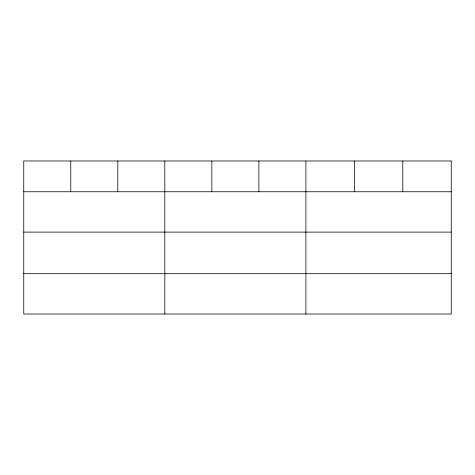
<?xml version="1.0" encoding="UTF-8"?>
<svg xmlns="http://www.w3.org/2000/svg" width="475" height="475" viewBox="0 0 475 475"><rect width="100%" height="100%" fill="white"/><g stroke="black" fill="none" stroke-linecap="round" stroke-linejoin="round"><path stroke-width="0.71" d="M23.75 191.757L451.25 191.757M23.75 232.109L451.25 232.109M23.75 273.677L451.25 273.677M402.8 160.972L402.8 191.757M354.35 160.972L354.35 191.757M305.9 160.972L305.9 314.028M258.875 160.972L258.875 191.757M211.85 160.972L211.85 191.757M164.825 160.972L164.825 314.028M117.8 160.972L117.8 191.757M70.775 160.972L70.775 191.757M451.25 160.972L23.75 160.972L23.75 314.028L451.25 314.028L451.25 160.972"/></g></svg>
